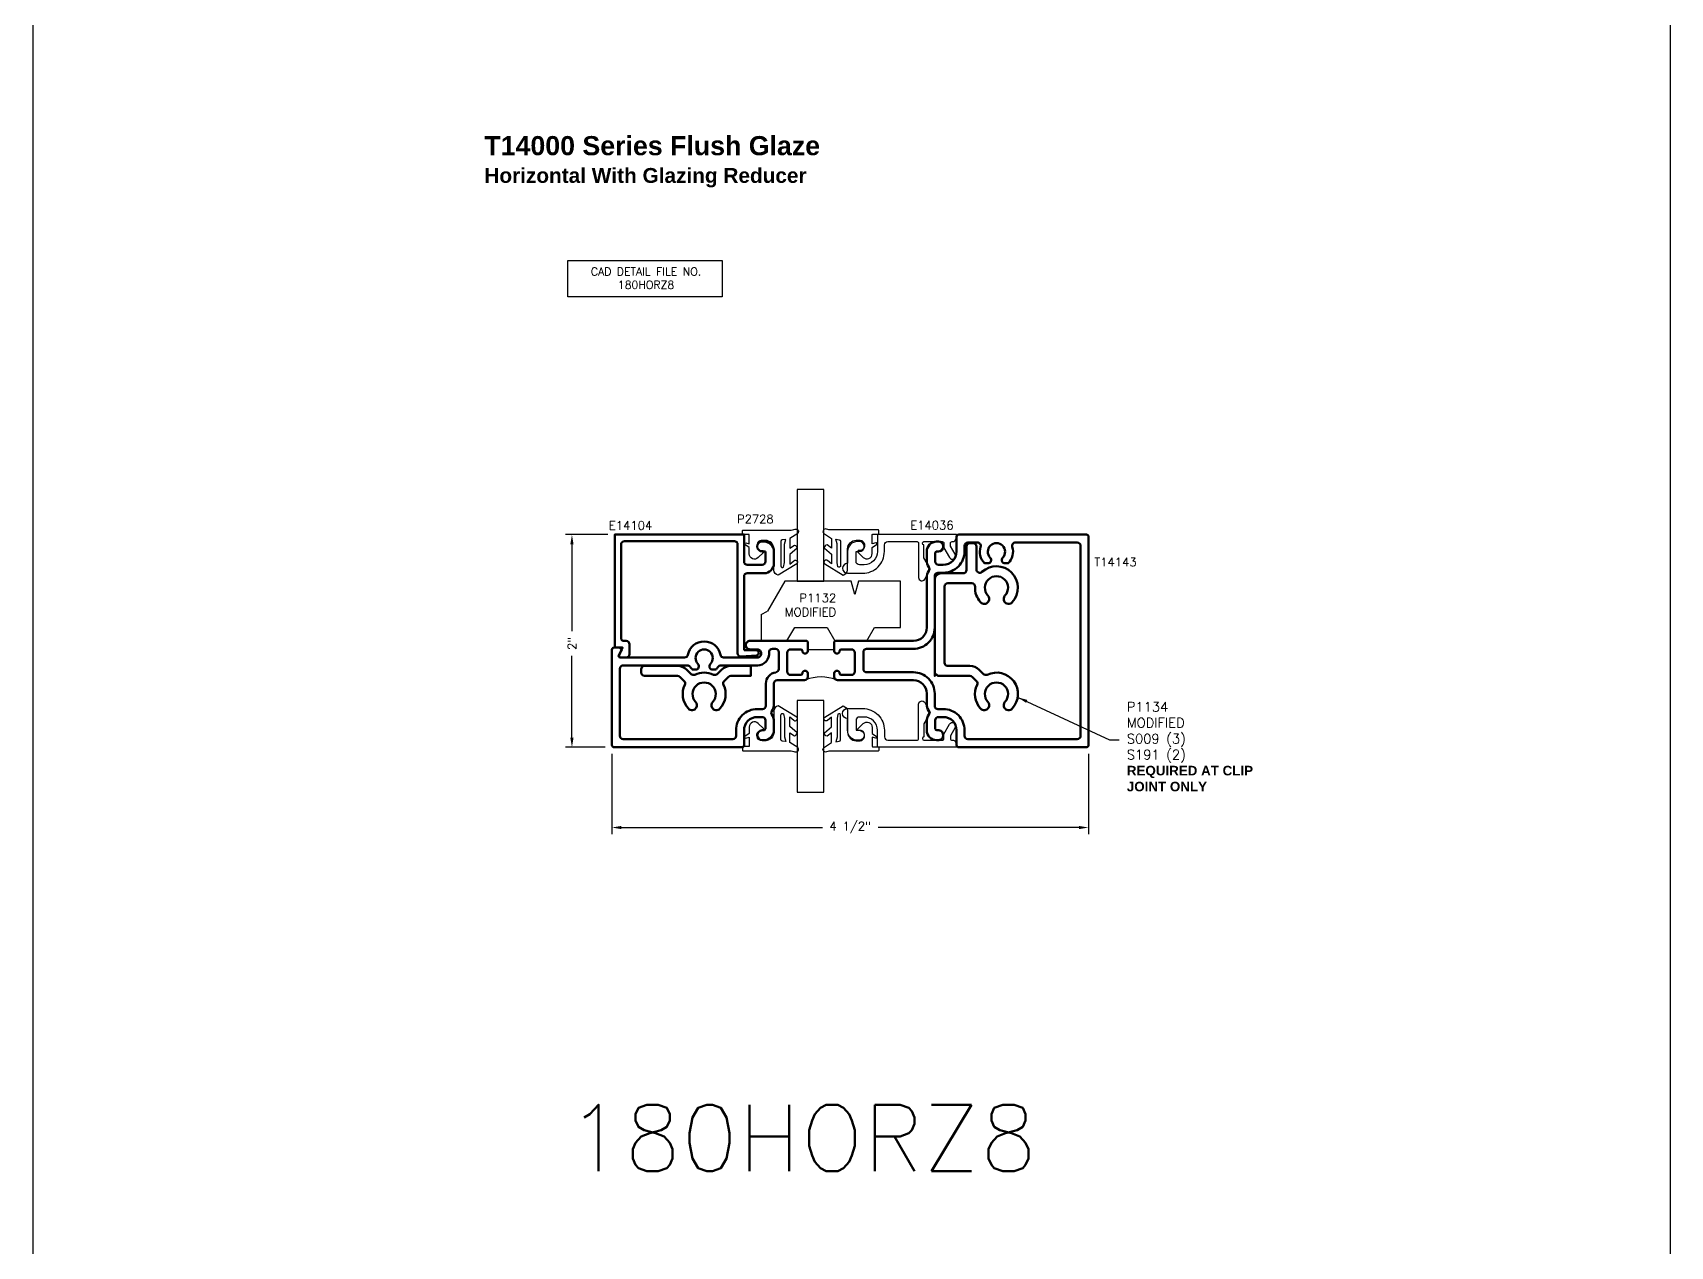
# Model space of a CAD drawing. Extents: x 0 to 139, y -15 to 75.
# Drawn here: x 0.25 to 15.66, y 30.45 to 41.87 of the extents above; entities that cross this region are included whole.
import ezdxf

# ---------------------------------------------------------------- set-up
doc = ezdxf.new("R2010")
doc.units = 0
doc.header["$MEASUREMENT"] = 0
doc.header["$PDMODE"] = 3
doc.layers.get('DEFPOINTS').update_dxf_attribs({"linetype": 'CONTINUOUS'})
for name, color, linetype in [('R-ANNO-DIMS', 3, 'CONTINUOUS'), ('R-ANNO-TEXT', 6, 'CONTINUOUS'), ('R-Det1', 4, 'CONTINUOUS'), ('R-Det2', 2, 'CONTINUOUS'), ('R-DET3', 5, 'CONTINUOUS'), ('R-OTLN', 1, 'CONTINUOUS'), ('R-PAT1', 5, 'CONTINUOUS'), ('TITLE', 7, 'CONTINUOUS')]:
    doc.layers.add(name, color=color, linetype=linetype)
doc.styles.get("Standard").update_dxf_attribs({"font": 'simplex'})
doc.dimstyles.new('1X', dxfattribs={"dimtxt": 0.08, "dimasz": 0.09, "dimexe": 0.0625, "dimexo": 0.0625, "dimgap": 0.062, "dimtad": 0, "dimdec": 5, "dimzin": 4, "dimdsep": 46, "dimlunit": 5, "dimtxsty": 'Standard', "dimcen": 0, "dimclrd": 256, "dimclre": 256, "dimclrt": 256, "dimadec": 0, "dimazin": 1, "dimtfac": 1, "dimtdec": 5, "dimtofl": 0, "dimtmove": 0, "dimatfit": 3, "dimfxl": 0, "dimfrac": 2, "dimtolj": 1, "dimtzin": 4, "dimarcsym": 0})

# ---------------------------------------------------------------- blocks, each defined once
blk = doc.blocks.new('*D169')
at = {"layer": 'DEFPOINTS', "color": 0}
for p in [(5.699, 35.145), (10.184, 35.145), (10.184, 34.39)]:
    blk.add_point(p, dxfattribs=at)
at = {"layer": 'R-ANNO-DIMS', "lineweight": -2}
for p, q in [((5.699, 35.083), (5.699, 34.328)), ((10.184, 35.083), (10.184, 34.328)), ((5.789, 34.39), (7.679, 34.39)), ((10.094, 34.39), (8.203, 34.39))]:
    blk.add_line(p, q, dxfattribs=at)
at = {"layer": 'R-ANNO-DIMS'}
for points in [[(5.789, 34.405), (5.789, 34.375), (5.699, 34.39)], [(10.094, 34.405), (10.094, 34.375), (10.184, 34.39)]]:
    blk.add_solid(points, dxfattribs=at)
at = {"layer": 'R-ANNO-DIMS', "insert": (7.941, 34.39), "char_height": 0.08, "attachment_point": 5}
blk.add_mtext('\\A1;4 1/2"', dxfattribs=at)
blk = doc.blocks.new('*D170')
at = {"layer": 'DEFPOINTS', "color": 0}
for p in [(5.725, 37.145), (5.323, 35.145), (5.699, 35.145)]:
    blk.add_point(p, dxfattribs=at)
at = {"layer": 'R-ANNO-DIMS', "lineweight": -2}
for p, q in [((5.662, 37.145), (5.261, 37.145)), ((5.323, 37.055), (5.323, 36.236)), ((5.323, 35.235), (5.323, 36.006)), ((5.636, 35.145), (5.261, 35.145))]:
    blk.add_line(p, q, dxfattribs=at)
at = {"layer": 'R-ANNO-DIMS'}
for points in [[(5.308, 37.055), (5.338, 37.055), (5.323, 37.145)], [(5.308, 35.235), (5.338, 35.235), (5.323, 35.145)]]:
    blk.add_solid(points, dxfattribs=at)
at = {"layer": 'R-ANNO-DIMS', "insert": (5.323, 36.121), "char_height": 0.08, "attachment_point": 5, "rotation": 90}
blk.add_mtext('\\A1;2"', dxfattribs=at)
blk = doc.blocks.new('Mod P1132')
at = {"layer": 'R-Det2'}
for p, q in [((22.477, 36.337), (22.314, 36.055)), ((23.101, 36.337), (22.477, 36.337)), ((23.134, 36.212), (23.101, 36.337)), ((23.168, 36.337), (23.134, 36.212)), ((23.564, 36.337), (23.168, 36.337)), ((23.564, 35.9), (23.564, 36.337)), ((22.252, 36.024), (22.314, 36.055)), ((22.252, 36.024), (22.252, 35.775)), ((22.496, 35.775), (22.569, 35.9)), ((22.569, 35.9), (22.874, 35.9)), ((22.874, 35.9), (22.946, 35.775)), ((23.246, 35.775), (23.318, 35.9)), ((23.318, 35.9), (23.564, 35.9)), ((22.252, 35.775), (22.496, 35.775)), ((22.951, 35.775), (23.246, 35.775))]:
    blk.add_line(p, q, dxfattribs=at)
blk = doc.blocks.new('P1132 mod')
at = {"layer": 'R-Det2'}
blk.add_line((22.946, 35.775), (23.246, 35.775), dxfattribs=at)
at = {"layer": 'R-OTLN'}
blk.add_blockref('Mod P1132', (0, 0), dxfattribs=at)
blk = doc.blocks.new('E14104')
at = {"layer": 'R-Det1', "lineweight": 50}
for p, q in [((98.234, 51.861), (98.234, 50.983)), ((99.3, 51.892), (98.265, 51.892)), ((99.331, 50.837), (99.331, 51.861)), ((99.562, 51.888), (99.579, 51.888)), ((99.562, 51.888), (99.579, 51.888)), ((99.562, 51.795), (99.592, 51.795)), ((99.562, 51.795), (99.592, 51.795)), ((99.592, 51.795), (99.592, 51.701)), ((99.592, 51.795), (99.592, 51.701)), ((99.672, 51.795), (99.672, 51.683)), ((99.672, 51.795), (99.672, 51.683)), ((99.561, 51.67), (99.422, 51.67)), ((99.561, 51.67), (99.422, 51.67)), ((99.391, 51.559), (99.391, 50.867)), ((99.579, 51.59), (99.422, 51.59)), ((99.579, 51.59), (99.422, 51.59)), ((98.264, 50.953), (98.283, 50.953)), ((98.314, 50.891), (98.314, 50.922)), ((98.314, 50.828), (98.314, 50.891)), ((99.505, 50.867), (99.391, 50.867)), ((98.231, 50.798), (98.284, 50.798)), ((99.364, 50.806), (99.507, 50.817))]:
    blk.add_line(p, q, dxfattribs=at)
blk.add_lwpolyline([(98.216, 50.821), (98.249, 50.891), (98.174, 50.891), (98.174, 51.954), (99.391, 51.954), (99.391, 51.701)], dxfattribs=at)
for centre, radius, start, end in [((98.265, 51.861), 0.031, 90, 180), ((99.3, 51.861), 0.031, 0, 90), ((99.562, 51.842), 0.0465, 90, 270), ((99.562, 51.842), 0.0465, 90, 270), ((99.579, 51.795), 0.093, 0.023, 89.977), ((99.579, 51.795), 0.093, 0.023, 89.977), ((99.422, 51.701), 0.0311, 180.1282, 269.8718), ((99.422, 51.701), 0.0311, 180.1282, 269.8718), ((99.561, 51.701), 0.031, 270, 0), ((99.561, 51.701), 0.031, 270, 0), ((99.579, 51.683), 0.093, 270, 0), ((99.579, 51.683), 0.093, 270, 0), ((99.422, 51.559), 0.031, 90, 180), ((99.422, 51.559), 0.031, 90, 180), ((98.264, 50.983), 0.03, 180, 270), ((98.283, 50.922), 0.031, 0, 90), ((99.505, 50.842), 0.025, 274.492, 89.9977), ((98.231, 50.814), 0.016, 155.4769, 270), ((98.284, 50.828), 0.03, 270, 0), ((99.362, 50.837), 0.031, 180, 274.4916)]:
    blk.add_arc(centre, radius, start, end, dxfattribs=at)
blk = doc.blocks.new('P2728 gasket')
at = {"layer": 'R-Det2'}
blk.add_lwpolyline([(86.461, 33.362), (86.567, 33.537, 0.301952), (86.52, 33.577), (86.32, 33.577, -0.414214), (86.24, 33.657), (86.24, 33.695, -0.388879), (86.276, 33.735), (86.292, 33.736, -0.440011), (86.336, 33.696), (86.336, 33.682, 0.668179), (86.353, 33.675), (86.401, 33.724, 0.668179), (86.366, 33.809), (86.307, 33.809), (86.279, 33.849, 0.836323), (86.264, 33.842), (86.273, 33.809), (86.189, 33.809, -0.414214), (86.183, 33.815), (86.183, 33.865, 0.414214), (86.177, 33.871), (86.149, 33.871, 0.414214), (86.143, 33.865), (86.143, 33.427, -0.083245), (86.135, 33.378), (86.135, 33.378)], format="xyb", dxfattribs=at)
at = {"layer": 'R-Det2', "lineweight": 25}
blk.add_lwpolyline([(86.235, 33.499, -0.372312), (86.249, 33.512), (86.48, 33.512, -0.668179), (86.49, 33.486), (86.448, 33.478), (86.274, 33.478), (86.23, 33.465)], format="xyb", close=True, dxfattribs=at)
at = {"layer": 'R-Det2'}
for points in [[(86.174, 33.352), (86.223, 33.426), (86.314, 33.426), (86.283, 33.384)], [(86.313, 33.359), (86.371, 33.426), (86.462, 33.426), (86.431, 33.388)]]:
    blk.add_lwpolyline(points, dxfattribs=at)
at = {"layer": 'R-Det2', "ltscale": 0.1}
for centre, radius, start, end in [((86.157, 33.369), 0.0237, 157.7655, 314.5007), ((86.313, 33.388), 0.0297, 188.4603, 270), ((86.446, 33.375), 0.0199, 139.7022, 319.7022)]:
    blk.add_arc(centre, radius, start, end, dxfattribs=at)

msp = doc.modelspace()

# ---------------------------------------------------------------- linework, layer by layer
at = {"layer": 'R-ANNO-TEXT'}
msp.add_lwpolyline([(5.2834987, 39.7227878), (6.7349786, 39.7227878), (6.7349786, 39.380725), (5.2834987, 39.380725)], close=True, dxfattribs=at)
at = {"layer": 'R-Det1'}
for points in [[(8.0399525, 36.7814276), (8.0579525, 36.7814276, 0.4142135624), (8.2629525, 36.9864276), (8.2629525, 37.0484276, -0.4142135624), (8.2939525, 37.0794276), (8.5699525, 37.0794276, -0.4142135624), (8.5849525, 37.0644276), (8.5849525, 36.7409276, 0.7660915713), (8.6427525, 36.7254276), (8.6879525, 36.8037276, 0.2613254343), (8.6873525, 36.8358276), (8.6349525, 36.9266276), (8.6349525, 37.0484276, -0.4133333333), (8.6199525, 37.0634276), (8.6199525, 37.0644276, -0.4133333333), (8.6349525, 37.0794276), (8.8069525, 37.0794276, -0.4142135624), (8.8219525, 37.0644276), (8.8219525, 37.0214276), (8.8753045, 36.9289646, 1), (8.9290045, 36.9599646), (8.8839525, 37.0379757), (8.8839525, 37.0644276, -0.4142135624), (8.8989525, 37.0794276), (8.9130656, 37.0794276, 0.2678077575), (8.9260521, 37.0869207), (8.9419525, 37.1144276), (8.9419525, 37.1454276), (8.1969525, 37.1454276), (8.1969525, 36.9864276, -0.4142135624), (8.0719525, 36.8614276), (8.0269525, 36.8614276, -0.4129032258), (7.9959525, 36.8924276), (7.9959525, 36.9864276), (8.0254525, 36.9864276, 1), (8.0254525, 37.0794276), (8.0089525, 37.0794276, 0.4150537634), (7.9159525, 36.9864276), (7.9159525, 36.8751276, 1), (7.9159525, 36.7814276), (8.0489525, 36.7814276)], [(8.0399525, 35.5094276), (8.0579525, 35.5094276, -0.4142135624), (8.2629525, 35.3044276), (8.2629525, 35.2424276, 0.4142135624), (8.2939525, 35.2114276), (8.5699525, 35.2114276, 0.4142135624), (8.5849525, 35.2264276), (8.5849525, 35.5499276, -0.7660915713), (8.6427525, 35.5654276), (8.6879525, 35.4871276, -0.2613254343), (8.6873525, 35.4550276), (8.6349525, 35.3642276), (8.6349525, 35.2424276, 0.4133333333), (8.6199525, 35.2274276), (8.6199525, 35.2264276, 0.4133333333), (8.6349525, 35.2114276), (8.8069525, 35.2114276, 0.4142135624), (8.8219525, 35.2264276), (8.8219525, 35.2694276), (8.8753045, 35.3618905, -1), (8.9290045, 35.3308905), (8.8839525, 35.2528795), (8.8839525, 35.2264276, 0.4142135624), (8.8989525, 35.2114276), (8.9130656, 35.2114276, -0.2678077575), (8.9260521, 35.2039344), (8.9419525, 35.1764276), (8.9419525, 35.1454276), (8.1969525, 35.1454276), (8.1969525, 35.3044276, 0.4142135624), (8.0719525, 35.4294276), (8.0269525, 35.4294276, 0.4129032258), (7.9959525, 35.3984276), (7.9959525, 35.3044276), (8.0254525, 35.3044276, -1), (8.0254525, 35.2114276), (8.0089525, 35.2114276, -0.4150537634), (7.9159525, 35.3044276), (7.9159525, 35.4157276, -1), (7.9159525, 35.5094276), (8.0489525, 35.5094276)]]:
    msp.add_lwpolyline(points, format="xyb", dxfattribs=at)
at = {"layer": 'R-Det2'}
for points in [[(7.4419843, 37.5700219), (7.4419843, 36.7074286), (7.6919843, 36.7074286), (7.6919843, 37.5700219), (7.4419843, 37.5700219)], [(7.4419913, 35.5839151), (7.4419913, 34.7213218), (7.6919913, 34.7213218), (7.6919913, 35.5839151), (7.4419913, 35.5839151)]]:
    msp.add_lwpolyline(points, dxfattribs=at)
at = {"layer": 'R-DET3', "lineweight": 50}
for points in [[(8.7359515, 36.7194441), (8.7359515, 35.816458), (8.7509221, 35.8314286), (8.7659221, 35.8164286), (9.067344, 35.8164286, -0.1989123674), (9.0892643, 35.8073489), (9.1286911, 35.7679221, -0.3180460654), (9.1347341, 35.7326206, 0.3065542285), (9.1682557, 35.5086978, 0.5062303828), (9.2427542, 35.5169227, 0.3278181232), (9.2367124, 35.5716476, -2.2780811719), (9.3971807, 35.5716476, 0.3278181232), (9.3911388, 35.5169227, 0.5062303828), (9.4656374, 35.5086978, 0.8256018173), (9.2297535, 35.82764, -0.3180460654), (9.194452, 35.833683), (9.1550252, 35.8731098, 0.1989123674), (9.067344, 35.9094286), (8.8599505, 35.9094286, -0.4142135624), (8.8289505, 35.9404286), (8.8289505, 36.657092, -0.4142135624), (8.8599505, 36.688092), (9.0842387, 36.688092, -0.4289597164), (9.1151998, 36.6555401, 0.2010444958), (9.1682557, 36.5086978, 0.0616447566), (9.1769615, 36.501303, 0.4311315419), (9.2427542, 36.5169227, 0.3278181232), (9.2367124, 36.5716476, -2.2780811719), (9.3971807, 36.5716476, 0.3278181232), (9.3911388, 36.5169227, 0.5062303828), (9.4656374, 36.5086978, 0.956981471), (9.1808349, 36.7946845, -0.6516590583), (9.1289465, 36.8175903), (9.1289465, 37.0344276, 0.4142135624), (9.0979465, 37.0654276), (9.0669465, 37.0654276, 0.4142135624), (9.0359465, 37.0344276), (9.0359465, 36.812092, -0.4142135624), (9.0049465, 36.781092), (8.7979505, 36.781092, 0.4125511002)], [(6.7552019, 35.7679221), (6.7946288, 35.8073489, -0.1989123674), (6.8165491, 35.8164286), (7.0053365, 35.8164286), (7.0053365, 35.9094286), (6.8169633, 35.9094286, 0.1989123674), (6.7285749, 35.8728169), (6.689441, 35.833683, -0.3180460654), (6.6541396, 35.82764, 0.2269397181), (6.4797535, 35.82764, -0.3180460654), (6.444452, 35.833683), (6.4053081, 35.8728269, 0.1989123674), (6.3169198, 35.9094386), (6.0049465, 35.9094386, 0.4142135624), (5.9739465, 35.8784386), (5.9739465, 35.8474386, 0.4142135624), (6.0049465, 35.8164386), (6.317334, 35.8164386, -0.1989123674), (6.3392543, 35.8073589), (6.3786911, 35.7679221, -0.3180460654), (6.3847341, 35.7326206, 0.3065542285), (6.4182557, 35.5086978, 0.5062303828), (6.4927542, 35.5169227, 0.3278181232), (6.4867124, 35.5716476, -2.2780811719), (6.6471807, 35.5716476, 0.3278181232), (6.6411388, 35.5169227, 0.5062303828), (6.7156374, 35.5086978, 0.3065542285), (6.749159, 35.7326206, -0.3180460654)]]:
    msp.add_lwpolyline(points, format="xyb", close=True, dxfattribs=at)
at = {"layer": 'R-OTLN', "lineweight": 50}
for points in [[(7.7914566, 36.0504276, 0.4142135624), (7.8164566, 36.0254276, 0.4142135624), (7.8414566, 36.0504276, -0.4142135624), (7.8564566, 36.0654276), (7.9534566, 36.0654276, -0.4142135624), (7.9844566, 36.0344276), (7.9844566, 35.8564276, -0.4142135624), (7.9534566, 35.8254276), (7.8564566, 35.8254276, -0.4142135624), (7.8414566, 35.8404276, 0.4142135624), (7.8164566, 35.8654276, 0.4142135624), (7.7914566, 35.8404276), (7.7914566, 35.8064276, 0.4142135624), (7.8224566, 35.7754276), (8.5359516, 35.7754276, -0.4142135624), (8.6609516, 35.6504276), (8.6609516, 35.5530338, 0.1433240595), (8.6806747, 35.485641, -0.2926598756), (8.6806747, 35.4522142, 0.1433240595), (8.6609516, 35.3848214), (8.6609516, 35.3044275, 0.4142132454), (8.7539526, 35.2114266), (8.7764526, 35.2114276, 0.8637118889), (8.7764526, 35.3044276), (8.755951, 35.3044283, -0.4142026818), (8.7409516, 35.3194283), (8.7409516, 35.3984276, -0.4142135624), (8.7719516, 35.4294276), (8.8169526, 35.4294276, -0.4142135624), (8.9419526, 35.3044276), (8.9419526, 35.1654276, 0.4142135624), (8.9619526, 35.1454276), (10.1639526, 35.1454276, 0.4142135624), (10.1839526, 35.1654276), (10.1839526, 37.1254276, 0.4142135624), (10.1639526, 37.1454276), (8.9619526, 37.1454276, 0.4142135624), (8.9419526, 37.1254276), (8.9419526, 36.9864276, -0.4142135624), (8.8169526, 36.8614276), (8.7719516, 36.8614276, -0.4142135624), (8.7409516, 36.8924276), (8.7409516, 36.9714266, -0.4142135624), (8.7559516, 36.9864266), (8.7704526, 36.9864266, 1), (8.7704526, 37.0794266), (8.7539526, 37.0794276, 0.4142198612), (8.6609516, 36.9864266), (8.6609516, 36.9060338, 0.1433240595), (8.6806747, 36.838641, -0.2926598756), (8.6806747, 36.8052142, 0.1433240595), (8.6609516, 36.7378214), (8.6609516, 36.2704276, -0.4142135624), (8.5359516, 36.1454276), (7.8014566, 36.1454276), (7.7914566, 36.1354276)], [(9.0169526, 35.3044276, 0.4142135624), (8.8169526, 35.5044276), (8.7669516, 35.5044276, -0.4142135624), (8.7359516, 35.5354276), (8.7359516, 35.6504276, 0.4142135624), (8.5359516, 35.8504276), (8.0955566, 35.8504276, -0.4142135624), (8.0645566, 35.8814276), (8.0645566, 36.0394276, -0.4142135624), (8.0955566, 36.0704276), (8.5359516, 36.0704276, 0.4142135624), (8.7359516, 36.2704276), (8.7359516, 36.7554276, -0.4142135624), (8.7669516, 36.7864276), (8.8169526, 36.7864276, 0.4142135624), (9.0169526, 36.9864276), (9.0169526, 37.0394276, -0.4142135624), (9.0479526, 37.0704276), (9.1382237, 37.0704276, -0.5046141751), (9.1678526, 37.0303099, 0.2746427098), (9.2053506, 36.8754276), (9.2365784, 36.8754276, 0.6627717165), (9.2588248, 36.9280169, -2.3639448585), (9.3750803, 36.9280169, 0.6627717165), (9.3973267, 36.8754276), (9.4285545, 36.8754276, 0.2746427098), (9.4660526, 37.0303099, -0.5046141751), (9.4956814, 37.0704276), (10.0779526, 37.0704276, -0.4142135624), (10.1089526, 37.0394276), (10.1089526, 35.2514276, -0.4142135624), (10.0779526, 35.2204276), (9.0479526, 35.2204276, -0.4142135624), (9.0169526, 35.2514276)], [(7.5414566, 36.0504276), (7.5414566, 36.1354276), (7.5314566, 36.1454276), (6.9983366, 36.1454276, 0.4142135624), (6.9583366, 36.1054276, 0.4142135624), (6.9983366, 36.0654276), (7.0663366, 36.0654276, -0.4142135624), (7.1033366, 36.0284276), (7.1033366, 36.0269286, -0.4142135624), (7.0663366, 35.9899286), (6.7503398, 35.9899286, -0.3577911887), (6.7199357, 36.0148792, 0.8206356711), (6.4139574, 36.0148792, -0.3577911887), (6.3835534, 35.9899286), (5.7757876, 35.9899286, -0.5773640241), (5.7627966, 36.0124286), (5.7919526, 36.0629276), (5.7719526, 36.0829286), (5.7189526, 36.0829286, 0.4142135624), (5.6989526, 36.0629286), (5.6989526, 35.1654276, 0.4142135624), (5.7189526, 35.1454276), (6.9219526, 35.1454276, 0.4142135624), (6.9419526, 35.1654276), (6.9419526, 35.3044276, -0.4142135624), (7.0669526, 35.4294276), (7.1119536, 35.4294276, -0.4142135624), (7.1429536, 35.3984276), (7.1429536, 35.3194276, -0.4142135624), (7.1279536, 35.3044276), (7.1134526, 35.3044276, 1), (7.1134526, 35.2114276), (7.1299536, 35.2114276, 0.4142135624), (7.2229536, 35.3044276), (7.2229536, 35.3848214, 0.1433240595), (7.2032304, 35.4522142, -0.2926598756), (7.2032304, 35.485641, 0.1433240595), (7.2229536, 35.5530338), (7.2229536, 35.7444276, -0.4142135624), (7.2539536, 35.7754276), (7.5104566, 35.7754276, 0.4142135624), (7.5414566, 35.8064276), (7.5414566, 35.8404276, 0.4142135624), (7.5164566, 35.8654276, 0.4142135624), (7.4914566, 35.8404276, -0.4142135624), (7.4764566, 35.8254276), (7.3794566, 35.8254276, -0.4142135624), (7.3484566, 35.8564276), (7.3484566, 36.0344276, -0.4142135624), (7.3794566, 36.0654276), (7.4764566, 36.0654276, -0.4142135624), (7.4914566, 36.0504276, 0.4142135624), (7.5164566, 36.0254276, 0.4142135624), (7.5414566, 36.0504276)], [(6.6253464, 35.9283279, 0.6757771741), (6.6479466, 35.8754276), (6.67852, 35.8754276, 0.0516171452), (6.698483, 35.9005919, -0.2562196458), (6.7246236, 35.9149286), (7.0723366, 35.9149286), (7.0663366, 35.9149286, 0.4400853749), (7.1779079, 36.036718, -0.4400853749), (7.2087893, 36.0704276), (7.2375566, 36.0704276, -0.4142135624), (7.2685566, 36.0394276), (7.2685566, 35.8804428, -0.3794949899), (7.2412668, 35.8496656, 0.3794949899), (7.1479536, 35.7444276), (7.1479536, 35.5354276, -0.4142135624), (7.1169536, 35.5044276), (7.0669526, 35.5044276, 0.4142135624), (6.8669526, 35.3044276), (6.8669526, 35.2514276, -0.4142135624), (6.8359526, 35.2204276), (5.8049526, 35.2204276, -0.4142135624), (5.7739526, 35.2514276), (5.7739526, 35.8839286, -0.4142135624), (5.8049526, 35.9149286), (6.4092695, 35.9149286, -0.2562196458), (6.4354102, 35.9005919, 0.0516171452), (6.4553731, 35.8754276), (6.4859466, 35.8754276, 0.6757771741), (6.5085467, 35.9283279, -2.3476027329)]]:
    msp.add_lwpolyline(points, format="xyb", close=True, dxfattribs=at)
at = {"layer": 'R-PAT1'}
msp.add_lwpolyline([(7.9794566, 36.0504276), (7.9794566, 35.8404276, -0.4142135624), (7.9644566, 35.8254276), (7.8564566, 35.8254276, -0.4142135624), (7.8414566, 35.8404276, 0.4142135624), (7.8164566, 35.8654276, 0.4142135624), (7.7914566, 35.8404276), (7.7914566, 35.8064276, 0.3026074371), (7.8105158, 35.7778195, 0.2003205128), (7.5223973, 35.7778195, 0.3026074371), (7.5414566, 35.8064276), (7.5414566, 35.8404276, 0.4142135624), (7.5164566, 35.8654276, 0.4142135624), (7.4914566, 35.8404276, -0.4142135624), (7.4764566, 35.8254276), (7.3684566, 35.8254276, -0.4142135624), (7.3534566, 35.8404276), (7.3534566, 36.0504276, -0.4142135624), (7.3684566, 36.0654276), (7.4764566, 36.0654276, -0.4142135624), (7.4914566, 36.0504276, 0.4142135624), (7.5164566, 36.0254276, 0.4142135624), (7.5414566, 36.0504276), (7.5414566, 36.0654276), (7.7914566, 36.0654276), (7.7914566, 36.0504276, 0.4142135624), (7.8164566, 36.0254276, 0.4142135624), (7.8414566, 36.0504276, -0.4142135624), (7.8564566, 36.0654276), (7.9644566, 36.0654276, -0.4142135624)], format="xyb", close=True, dxfattribs=at)
at = {"layer": 'TITLE'}
for p, q in [((15.6564445, 74.8789502), (15.6564445, -0.1210498)), ((0.25, 69.8789502), (0.25, -0.1210498))]:
    msp.add_line(p, q, dxfattribs=at)

# ---------------------------------------------------------------- block references
at = {"layer": 'R-Det2'}
for name, p in [('E14104', (-92.4489357, -14.8084377)), ('P1132 mod', (-15.1497003, 0.3702278))]:
    msp.add_blockref(name, p, dxfattribs=at)
at = {"layer": 'R-Det2', "xscale": -1}
for p, rotation in [((40.7996191, 123.3304895), 90), ((-25.6607059, -51.0336344), 270)]:
    msp.add_blockref('P2728 gasket', p, dxfattribs=dict(at, rotation=rotation))
at = {"layer": 'R-Det2'}
for p, rotation in [((-25.6607059, 123.3321985), 270), ((40.7996191, -51.0319255), 90)]:
    msp.add_blockref('P2728 gasket', p, dxfattribs=dict(at, rotation=rotation))

# ---------------------------------------------------------------- texts
at = {"layer": 'R-ANNO-TEXT', "insert": (6.0201809, 39.657205), "char_height": 0.075, "width": 1.875, "attachment_point": 2}
msp.add_mtext('CAD DETAIL FILE NO.\\P180HORZ8', dxfattribs=at)
at = {"layer": 'R-ANNO-TEXT'}
for s, insert, char_height, attachment_point in [('\\A1;P2728', (7.2215626, 37.2920576), 0.08, 6), ('E14104', (6.0781511, 37.2313076), 0.08, 6), ('E14036', (8.9142049, 37.2333094), 0.08, 6), ('T14143', (10.6355783, 36.8870787), 0.08, 6), ('P1132\\PMODIFIED', (7.8091588, 36.4830152), 0.08, 6), ('P1134\\PMODIFIED\\PS009 (3)\\PS191 (2)\\P{\\fArial|b1|i0|c0|p34;REQUIRED AT CLIP \\PJOINT ONLY}', (10.5437342, 35.1498521), 0.09, 4)]:
    msp.add_mtext(s, dxfattribs=dict(at, insert=insert, char_height=char_height, attachment_point=attachment_point))
at = {"layer": 'TITLE'}
msp.add_text('180HORZ8', height=0.625, dxfattribs=at).set_placement((5.2785352, 31.1574053))
at = {"layer": 'TITLE', "insert": (4.4991072, 41.1939266, 6.2106922), "char_height": 0.18, "width": 7.44, "attachment_point": 1}
msp.add_mtext('{\\fArial|b1|i0|c0|p34;\\PT14000 Series Flush Glaze\\P\\H0.7778x;Horizontal With Glazing Reducer}', dxfattribs=at)

# ---------------------------------------------------------------- dimensions: what is measured, and where the dimension line sits
at = {"layer": 'R-ANNO-DIMS'}
dim = msp.add_linear_dim(base=(5.3230218, 35.1454276), p1=(5.7247933, 37.1454286), p2=(5.6989525, 35.1454276), angle=90, dimstyle='1X', override={"dimpost": '"'}, dxfattribs=at)
dim.commit()
dim.dimension.update_dxf_attribs({"geometry": '*D170', "text_midpoint": (5.3230218, 36.1209211), "dimtype": 160})
dim = msp.add_linear_dim(base=(10.1839526, 34.3900156), p1=(5.6989526, 35.1454276), p2=(10.1839526, 35.1454276), dimstyle='1X', override={"dimpost": '"'}, dxfattribs=at)
dim.commit()
dim.dimension.update_dxf_attribs({"geometry": '*D169', "text_midpoint": (7.9414526, 34.3900156), "dimtype": 160})

# ---------------------------------------------------------------- leaders
at = {"layer": 'R-ANNO-TEXT'}
msp.add_leader([(9.5198685, 35.6144462), (10.3817988, 35.2162552), (10.4717988, 35.2162552)], dimstyle='1X', dxfattribs=at)

doc.saveas('drawing.dxf')
